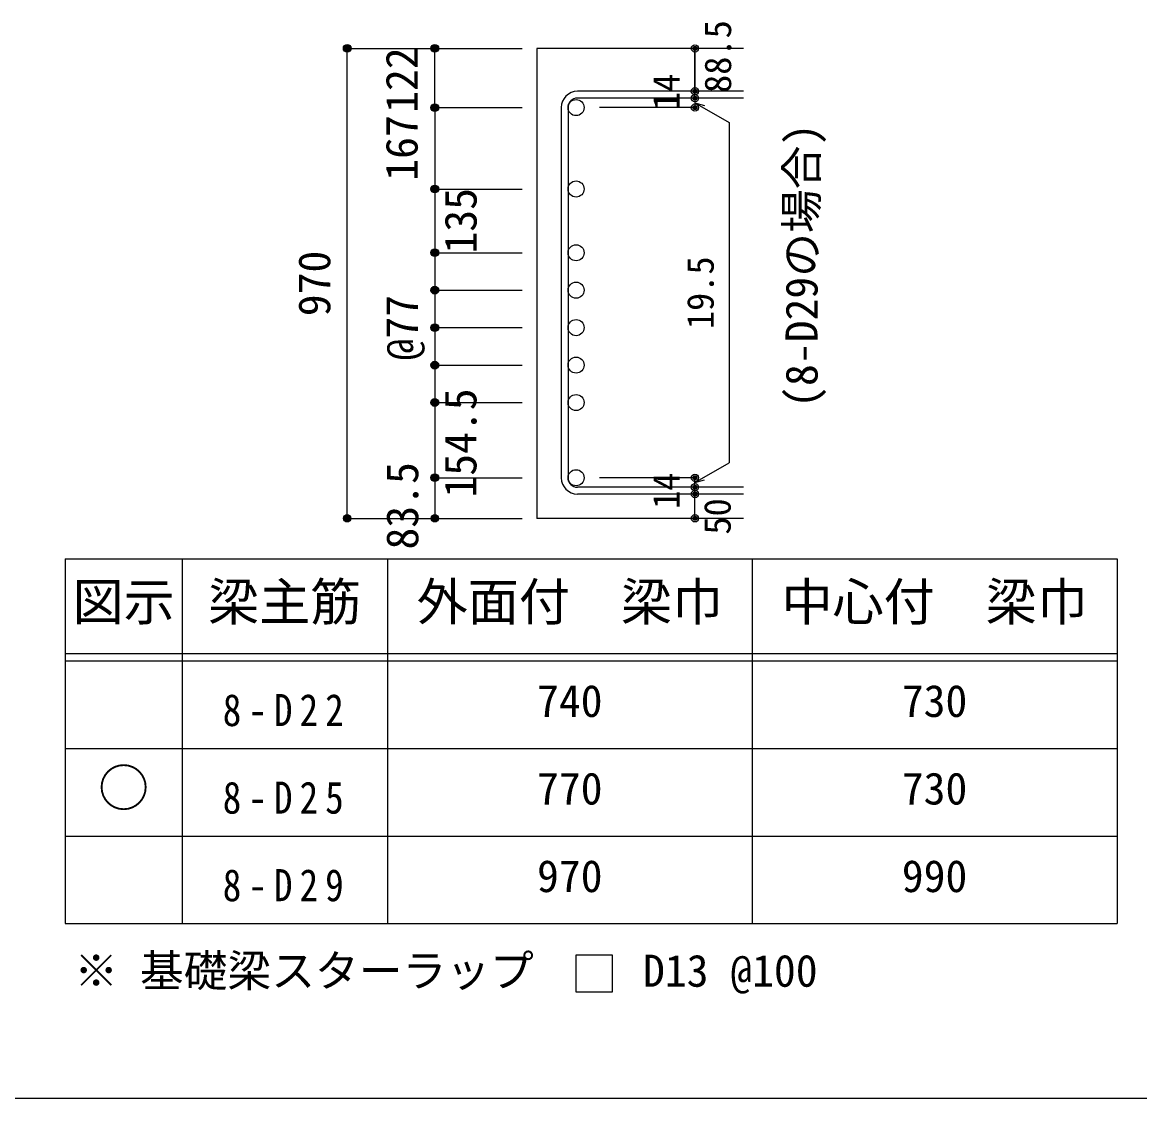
# Model space of a CAD drawing. Units: millimetres at full size, sheet at 1:30, with parts at other scales. Extents: x -5973 to 5954, y -4195 to 4201.
# Drawn here: x 1359 to 3657, y -4195 to -1983 of the extents above; entities that cross this region are included whole.
import ezdxf
from ezdxf.enums import TextEntityAlignment as Align

# ---------------------------------------------------------------- set-up
doc = ezdxf.new("R2010")
doc.units = ezdxf.units.MM
doc.header["$LTSCALE"] = 30
doc.header["$PDMODE"] = 32
doc.header["$PDSIZE"] = 15
for name, color, linetype in [('0-1_躯体線', 2, 'Continuous'), ('0-5_基礎梁筋', 7, 'Continuous'), ('0-6_スタラップ筋', 7, 'Continuous'), ('0-7_文字', 4, 'Continuous'), ('0-D_寸法', 4, 'Continuous'), ('6-7_文字', 7, 'Continuous'), ('6-E_枠', 7, 'Continuous'), ('F-0_枠', 6, 'Continuous')]:
    doc.layers.add(name, color=color, linetype=linetype)
doc.styles.add('ＭＳ ゴシック', font='')
doc.styles.get('ＭＳ ゴシック').set_extended_font_data('MS Gothic')

msp = doc.modelspace()

# ---------------------------------------------------------------- linework, layer by layer
at = {"layer": '0-1_躯体線'}
for p, q in [((2842.44, -2036.34), (2417.44, -2036.34)), ((2417.44, -2036.34), (2417.44, -3002.34)), ((2842.44, -3002.34), (2417.44, -3002.34))]:
    msp.add_line(p, q, dxfattribs=at)
at = {"layer": '0-5_基礎梁筋', "color": 3}
for centre in [(2497.94, -2158.04), (2497.94, -2325.34), (2497.94, -2456.34), (2497.94, -2533.34), (2497.94, -2610.34), (2497.94, -2687.34), (2497.94, -2764.34), (2497.94, -2918.84)]:
    msp.add_circle(centre, 16.5, dxfattribs=at)
at = {"layer": '0-5_基礎梁筋'}
for p in [(2027.44, -2036.34), (2027.44, -3002.34)]:
    msp.add_point(p, dxfattribs=at)
at = {"layer": '0-6_スタラップ筋'}
for p, q in [((2842.44, -2124.54), (2500.94, -2124.54)), ((2467.44, -2158.04), (2467.44, -2918.84)), ((2481.44, -2158.04), (2481.44, -2918.84)), ((2842.44, -2138.54), (2500.94, -2138.54)), ((2842.44, -2938.34), (2500.94, -2938.34)), ((2842.44, -2952.34), (2500.94, -2952.34))]:
    msp.add_line(p, q, dxfattribs=at)
for centre, radius, start, end in [((2500.94, -2158.04), 33.5, 90, 180), ((2500.94, -2158.04), 19.5, 90, 180), ((2500.94, -2918.84), 33.5, 180, 270), ((2500.94, -2918.84), 19.5, 180, 270)]:
    msp.add_arc(centre, radius, start, end, dxfattribs=at)
at = {"layer": '0-D_寸法'}
for p, q in [((2027.44, -3002.34), (2027.44, -2036.34)), ((2207.44, -2158.04), (2207.44, -2036.34)), ((2742.44, -2138.54), (2742.44, -2124.54)), ((2207.44, -2158.04), (2207.44, -2237.31)), ((2207.44, -2158.04), (2387.44, -2158.04)), ((2742.44, -2158.04), (2546.35, -2158.04)), ((2742.44, -2138.54), (2742.44, -2158.04)), ((2742.44, -2148.29), (2812.5, -2188.74)), ((2742.44, -2148.29), (2761.76, -2153.47)), ((2812.5, -2188.74), (2812.5, -2888.14)), ((2207.44, -2237.31), (2207.44, -2322.84)), ((2207.44, -2322.84), (2207.44, -2918.84)), ((2207.44, -2325.34), (2387.44, -2325.34)), ((2207.44, -2325.34), (2387.44, -2325.34)), ((2207.44, -2456.34), (2387.44, -2456.34)), ((2207.44, -2533.34), (2387.44, -2533.34)), ((2207.44, -2610.34), (2387.44, -2610.34)), ((2207.44, -2687.34), (2387.44, -2687.34)), ((2207.44, -2764.34), (2387.44, -2764.34)), ((2742.44, -2928.59), (2812.5, -2888.14)), ((2207.44, -2918.84), (2207.44, -3002.34)), ((2207.44, -2918.84), (2387.44, -2918.84)), ((2742.44, -2918.84), (2546.35, -2918.84)), ((2742.44, -2938.34), (2742.44, -2918.84)), ((2742.44, -2928.59), (2761.76, -2923.42)), ((2742.44, -2952.34), (2742.44, -2938.34)), ((2742.44, -3002.34), (2742.44, -2952.34))]:
    msp.add_line(p, q, dxfattribs=at)
for points in [[(2027.44, -2036.34), (2207.44, -2036.34), (2387.44, -2036.34)], [(2027.44, -2036.34), (2207.44, -2036.34), (2387.44, -2036.34)], [(2742.44, -2124.54), (2742.44, -2036.34), (2742.44, -2124.54)], [(2027.44, -3002.34), (2207.44, -3002.34), (2387.44, -3002.34)]]:
    msp.add_lwpolyline(points, dxfattribs=at)
for centre, radius in [((2027.44, -2036.34), 8), ((2027.44, -2036.34), 7.2), ((2027.44, -2036.34), 6.4), ((2027.44, -2036.34), 5.6), ((2027.44, -2036.34), 4.8), ((2027.44, -2036.34), 4), ((2027.44, -2036.34), 3.2), ((2027.44, -2036.34), 2.4), ((2027.44, -2036.34), 1.6), ((2027.44, -2036.34), 0.8), ((2207.44, -2036.34), 8), ((2207.44, -2036.34), 7.2), ((2207.44, -2036.34), 6.4), ((2207.44, -2036.34), 5.6), ((2207.44, -2036.34), 4.8), ((2207.44, -2036.34), 4), ((2207.44, -2036.34), 3.2), ((2207.44, -2036.34), 2.4), ((2207.44, -2036.34), 1.6), ((2207.44, -2036.34), 0.8), ((2742.44, -2036.34), 4), ((2742.44, -2036.34), 3.6), ((2742.44, -2036.34), 3.2), ((2742.44, -2036.34), 2.8), ((2742.44, -2036.34), 2.4), ((2742.44, -2036.34), 2), ((2742.44, -2036.34), 1.6), ((2742.44, -2036.34), 1.2), ((2742.44, -2036.34), 0.8), ((2742.44, -2036.34), 0.4), ((2742.44, -2124.54), 4), ((2742.44, -2138.54), 4), ((2742.44, -2124.54), 3.6), ((2742.44, -2138.54), 3.6), ((2742.44, -2124.54), 3.2), ((2742.44, -2138.54), 3.2), ((2742.44, -2124.54), 2.8), ((2742.44, -2138.54), 2.8), ((2742.44, -2124.54), 2.4), ((2742.44, -2138.54), 2.4), ((2742.44, -2124.54), 2), ((2742.44, -2124.54), 1.6), ((2742.44, -2124.54), 1.2), ((2742.44, -2124.54), 0.8), ((2742.44, -2124.54), 0.4), ((2207.44, -2158.04), 8), ((2207.44, -2158.04), 7.2), ((2207.44, -2158.04), 6.4), ((2207.44, -2158.04), 5.6), ((2207.44, -2158.04), 4.8), ((2207.44, -2158.04), 4), ((2207.44, -2158.04), 3.2), ((2207.44, -2158.04), 2.4), ((2207.44, -2158.04), 1.6), ((2207.44, -2158.04), 0.8), ((2742.44, -2158.04), 4), ((2742.44, -2158.04), 3.6), ((2742.44, -2158.04), 3.2), ((2742.44, -2158.04), 2.8), ((2742.44, -2158.04), 2.4), ((2742.44, -2138.54), 2), ((2742.44, -2158.04), 2), ((2742.44, -2138.54), 1.6), ((2742.44, -2158.04), 1.6), ((2742.44, -2138.54), 1.2), ((2742.44, -2158.04), 1.2), ((2742.44, -2138.54), 0.8), ((2742.44, -2158.04), 0.8), ((2742.44, -2138.54), 0.4), ((2742.44, -2158.04), 0.4), ((2207.44, -2325.34), 8), ((2207.44, -2325.34), 7.2), ((2207.44, -2325.34), 6.4), ((2207.44, -2325.34), 5.6), ((2207.44, -2325.34), 4.8), ((2207.44, -2325.34), 4), ((2207.44, -2325.34), 3.2), ((2207.44, -2325.34), 2.4), ((2207.44, -2325.34), 1.6), ((2207.44, -2325.34), 0.8), ((2207.44, -2456.34), 8), ((2207.44, -2456.34), 7.2), ((2207.44, -2456.34), 6.4), ((2207.44, -2456.34), 5.6), ((2207.44, -2456.34), 4.8), ((2207.44, -2456.34), 4), ((2207.44, -2456.34), 3.2), ((2207.44, -2456.34), 2.4), ((2207.44, -2456.34), 1.6), ((2207.44, -2456.34), 0.8), ((2207.44, -2533.34), 8), ((2207.44, -2533.34), 7.2), ((2207.44, -2533.34), 6.4), ((2207.44, -2533.34), 5.6), ((2207.44, -2533.34), 4.8), ((2207.44, -2533.34), 4), ((2207.44, -2533.34), 3.2), ((2207.44, -2533.34), 2.4), ((2207.44, -2533.34), 1.6), ((2207.44, -2533.34), 0.8), ((2207.44, -2610.34), 8), ((2207.44, -2610.34), 7.2), ((2207.44, -2610.34), 6.4), ((2207.44, -2610.34), 5.6), ((2207.44, -2610.34), 4.8), ((2207.44, -2610.34), 4), ((2207.44, -2610.34), 3.2), ((2207.44, -2610.34), 2.4), ((2207.44, -2610.34), 1.6), ((2207.44, -2610.34), 0.8), ((2207.44, -2687.34), 8), ((2207.44, -2687.34), 7.2), ((2207.44, -2687.34), 6.4), ((2207.44, -2687.34), 5.6), ((2207.44, -2687.34), 4.8), ((2207.44, -2687.34), 4), ((2207.44, -2687.34), 3.2), ((2207.44, -2687.34), 2.4), ((2207.44, -2687.34), 1.6), ((2207.44, -2687.34), 0.8), ((2207.44, -2764.34), 8), ((2207.44, -2764.34), 7.2), ((2207.44, -2764.34), 6.4), ((2207.44, -2764.34), 5.6), ((2207.44, -2764.34), 4.8), ((2207.44, -2764.34), 4), ((2207.44, -2764.34), 3.2), ((2207.44, -2764.34), 2.4), ((2207.44, -2764.34), 1.6), ((2207.44, -2764.34), 0.8), ((2207.44, -2918.84), 8), ((2207.44, -2918.84), 7.2), ((2207.44, -2918.84), 6.4), ((2207.44, -2918.84), 5.6), ((2207.44, -2918.84), 4.8), ((2207.44, -2918.84), 4), ((2207.44, -2918.84), 3.2), ((2207.44, -2918.84), 2.4), ((2207.44, -2918.84), 1.6), ((2742.44, -2918.84), 4), ((2742.44, -2918.84), 3.6), ((2742.44, -2918.84), 3.2), ((2742.44, -2918.84), 2.8), ((2742.44, -2918.84), 2.4), ((2742.44, -2918.84), 2), ((2742.44, -2918.84), 1.6), ((2207.44, -2918.84), 0.8), ((2742.44, -2938.34), 4), ((2742.44, -2938.34), 3.6), ((2742.44, -2938.34), 3.2), ((2742.44, -2938.34), 2.8), ((2742.44, -2938.34), 2.4), ((2742.44, -2938.34), 2), ((2742.44, -2938.34), 1.6), ((2742.44, -2918.84), 1.2), ((2742.44, -2938.34), 1.2), ((2742.44, -2918.84), 0.8), ((2742.44, -2938.34), 0.8), ((2742.44, -2918.84), 0.4), ((2742.44, -2938.34), 0.4), ((2742.44, -2952.34), 4), ((2742.44, -2952.34), 3.6), ((2742.44, -2952.34), 3.2), ((2742.44, -2952.34), 2.8), ((2742.44, -2952.34), 2.4), ((2742.44, -2952.34), 2), ((2742.44, -2952.34), 1.6), ((2742.44, -2952.34), 1.2), ((2742.44, -2952.34), 0.8), ((2742.44, -2952.34), 0.4), ((2027.44, -3002.34), 7.2), ((2027.44, -3002.34), 6.4), ((2027.44, -3002.34), 5.6), ((2027.44, -3002.34), 4.8), ((2027.44, -3002.34), 4), ((2027.44, -3002.34), 3.2), ((2027.44, -3002.34), 2.4), ((2027.44, -3002.34), 1.6), ((2027.44, -3002.34), 0.8), ((2207.44, -3002.34), 7.2), ((2207.44, -3002.34), 6.4), ((2207.44, -3002.34), 5.6), ((2207.44, -3002.34), 4.8), ((2207.44, -3002.34), 4), ((2207.44, -3002.34), 3.2), ((2207.44, -3002.34), 2.4), ((2207.44, -3002.34), 1.6), ((2207.44, -3002.34), 0.8), ((2742.44, -3002.34), 4), ((2742.44, -3002.34), 3.6), ((2742.44, -3002.34), 3.2), ((2742.44, -3002.34), 2.8), ((2742.44, -3002.34), 2.4), ((2742.44, -3002.34), 2), ((2742.44, -3002.34), 1.6), ((2742.44, -3002.34), 1.2), ((2742.44, -3002.34), 0.8), ((2742.44, -3002.34), 0.4)]:
    msp.add_circle(centre, radius, dxfattribs=at)
at = {"layer": '0-D_寸法', "color": 7}
for p in [(2027.44, -2036.34), (2207.44, -2036.34), (2742.44, -2036.34), (2742.44, -2124.54), (2742.44, -2138.54), (2207.44, -2158.04), (2207.44, -2158.04), (2742.44, -2158.04), (2207.44, -2325.34), (2207.44, -2325.34), (2207.44, -2456.34), (2207.44, -2456.34), (2207.44, -2456.34), (2207.44, -2533.34), (2207.44, -2533.34), (2207.44, -2533.34), (2207.44, -2610.34), (2207.44, -2610.34), (2207.44, -2610.34), (2207.44, -2687.34), (2207.44, -2687.34), (2207.44, -2687.34), (2207.44, -2764.34), (2207.44, -2764.34), (2207.44, -2764.34), (2207.44, -2918.84), (2207.44, -2918.84), (2207.44, -2918.84), (2742.44, -2918.84), (2742.44, -2918.84), (2742.44, -2938.34), (2742.44, -2952.34), (2027.44, -3002.34), (2207.44, -3002.34), (2742.44, -3002.34)]:
    msp.add_point(p, dxfattribs=at)
at = {"layer": '6-7_文字'}
msp.add_lwpolyline([(2497.82, -3975.45), (2572.82, -3975.45), (2572.82, -3900.45), (2497.82, -3900.45)], close=True, dxfattribs=at)
at = {"layer": '6-E_枠', "color": 3}
for p, q in [((1447.71, -3085.43), (1447.71, -3835.43)), ((1447.71, -3085.43), (3610.24, -3085.43)), ((3610.24, -3085.43), (3610.24, -3835.43)), ((1447.71, -3835.43), (3610.24, -3835.43))]:
    msp.add_line(p, q, dxfattribs=at)
at = {"layer": '6-E_枠'}
for p, q in [((1687.71, -3085.43), (1687.71, -3835.43)), ((2110.24, -3085.43), (2110.24, -3835.43)), ((2860.24, -3085.43), (2860.24, -3835.43)), ((1447.71, -3280.43), (3610.24, -3280.43)), ((1447.71, -3295.43), (3610.24, -3295.43)), ((1447.71, -3475.43), (3610.24, -3475.43)), ((1447.71, -3655.43), (3610.24, -3655.43))]:
    msp.add_line(p, q, dxfattribs=at)
at = {"layer": 'F-0_枠'}
msp.add_line((5954.1, -4195.24), (-5972.88, -4195.24), dxfattribs=at)

# ---------------------------------------------------------------- texts
at = {"layer": '0-7_文字', "color": 7, "style": 'ＭＳ ゴシック'}
msp.add_text('(8-D29の場合)', height=65.98, rotation=90, dxfattribs=at).set_placement((3014.32, -2775.2), align=Align.BOTTOM_LEFT)
at = {"layer": '0-D_寸法', "style": 'ＭＳ ゴシック'}
for s, height, p in [('88.5', 54.99, (2833.31, -2127.91)), ('122', 65.98, (2192.15, -2168.82)), ('14', 54.99, (2727.21, -2163.21)), ('167', 65.98, (2192.05, -2308.29)), ('135', 65.98, (2313.32, -2457.98)), ('970', 65.98, (2012.44, -2586.84)), ('19.5', 54.99, (2797.5, -2613.44)), ('@77', 65.98, (2192.44, -2677.84)), ('154.5', 65.98, (2312.95, -2959.69)), ('83.5', 65.98, (2193.27, -3066.36)), ('14', 54.99, (2727.18, -2983.02)), ('50', 54.99, (2832.44, -3035.84))]:
    msp.add_text(s, height=height, rotation=90, dxfattribs=at).set_placement(p, align=Align.BOTTOM_LEFT)
at = {"layer": '6-7_文字', "color": 2, "style": 'ＭＳ ゴシック'}
for s, p in [('梁主筋', (1741.48, -3235.43)), ('外面付\u3000梁巾', (2170.24, -3235.43)), ('中心付\u3000梁巾', (2920.24, -3235.43)), ('図示', (1462.71, -3235.43)), ('○', (1515.21, -3617.93))]:
    msp.add_text(s, height=76.98, dxfattribs=at).set_placement(p, align=Align.BOTTOM_LEFT)
at = {"layer": '6-7_文字', "style": 'ＭＳ ゴシック'}
for s, p in [('740', (2417.74, -3430.43)), ('730', (3167.74, -3430.43)), ('770', (2417.74, -3610.43)), ('730', (3167.74, -3610.43)), ('970', (2417.74, -3790.43)), ('990', (3167.74, -3790.43)), ('※ 基礎梁スターラップ     D13 @100', (1466.27, -3985.01))]:
    msp.add_text(s, height=65.98, dxfattribs=at).set_placement(p, align=Align.BOTTOM_LEFT)
at = {"layer": '6-7_文字', "char_height": 65.98, "attachment_point": 7, "style": 'ＭＳ ゴシック'}
for s, insert in [('\\T1.38;\\W0.85;8-D22', (1771.48, -3430.43)), ('\\T1.38;\\W0.85;8-D25', (1771.48, -3610.43)), ('\\T1.38;\\W0.85;8-D29', (1771.48, -3790.43))]:
    msp.add_mtext(s, dxfattribs=dict(at, insert=insert))

doc.saveas('drawing.dxf')
